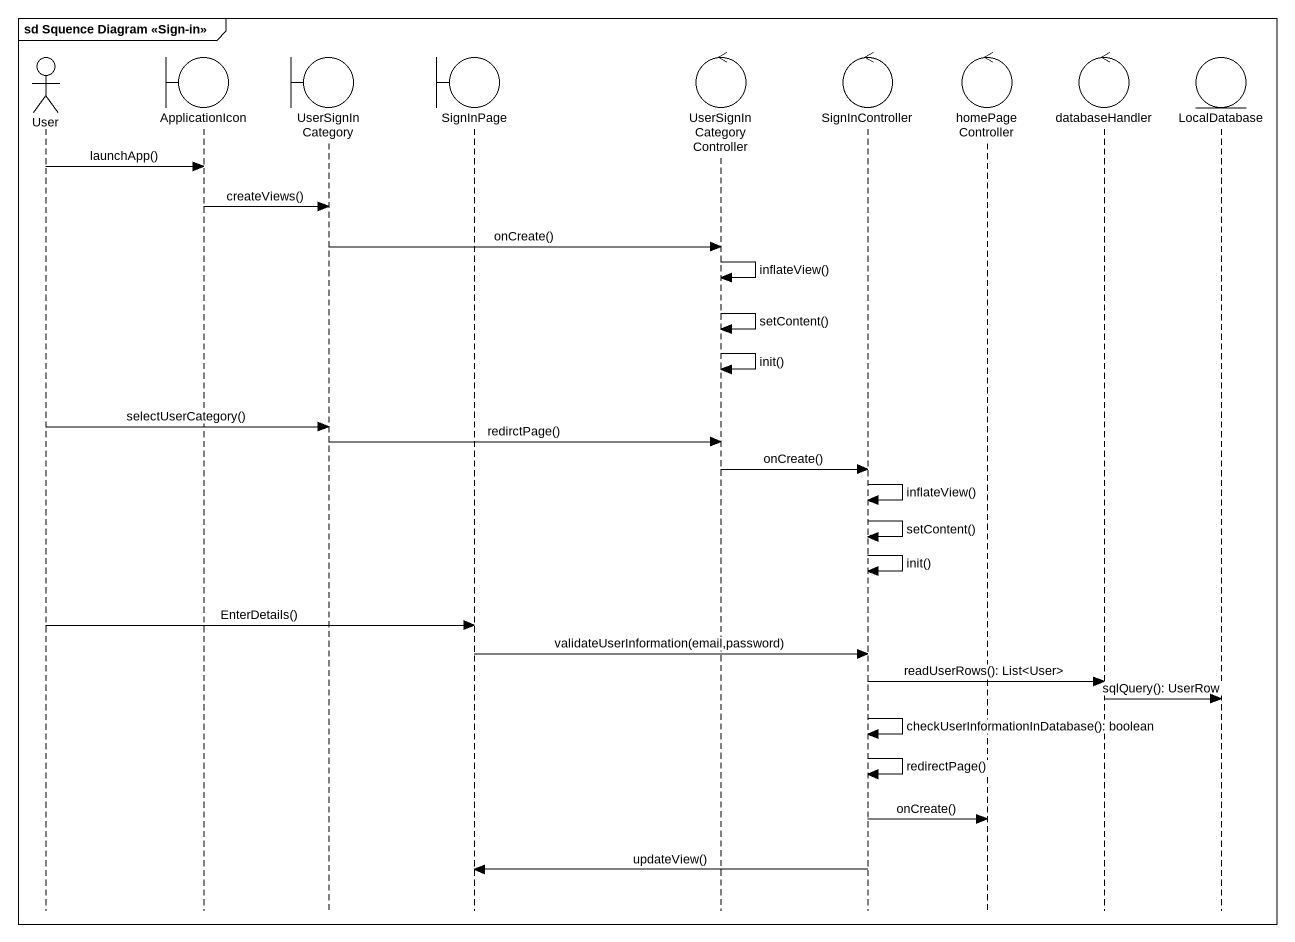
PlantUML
@startuml
mainframe sd Squence Diagram <<Sign-in>>
hide footbox
actor User
boundary ApplicationIcon
boundary UserSignInCategory
boundary SignInPage
control UserSignInCategoryController
control SignInController
control homePageController
control databaseHandler
entity LocalDatabase

User -> ApplicationIcon : launchApp()
ApplicationIcon -> UserSignInCategory : createViews()
UserSignInCategory -> UserSignInCategoryController : onCreate()
UserSignInCategoryController -> UserSignInCategoryController : inflateView()
UserSignInCategoryController -> UserSignInCategoryController : setContent()
UserSignInCategoryController -> UserSignInCategoryController : init()
User -> UserSignInCategory : selectUserCategory()
UserSignInCategory -> UserSignInCategoryController : redirctPage()
UserSignInCategoryController -> SignInController : onCreate()
SignInController -> SignInController : inflateView()
SignInController -> SignInController : setContent()
SignInController -> SignInController : init()
User -> SignInPage : EnterDetails()
SignInPage -> SignInController : validateUserInformation(email,password)
SignInController -> databaseHandler : readUserRows(): List<User>
databaseHandler -> LocalDatabase : sqlQuery(): UserRow
SignInController -> SignInController : checkUserInformationInDatabase(): boolean
SignInController -> SignInController : redirectPage()
SignInController -> homePageController : onCreate()
SignInController -> SignInPage : updateView()
@enduml
